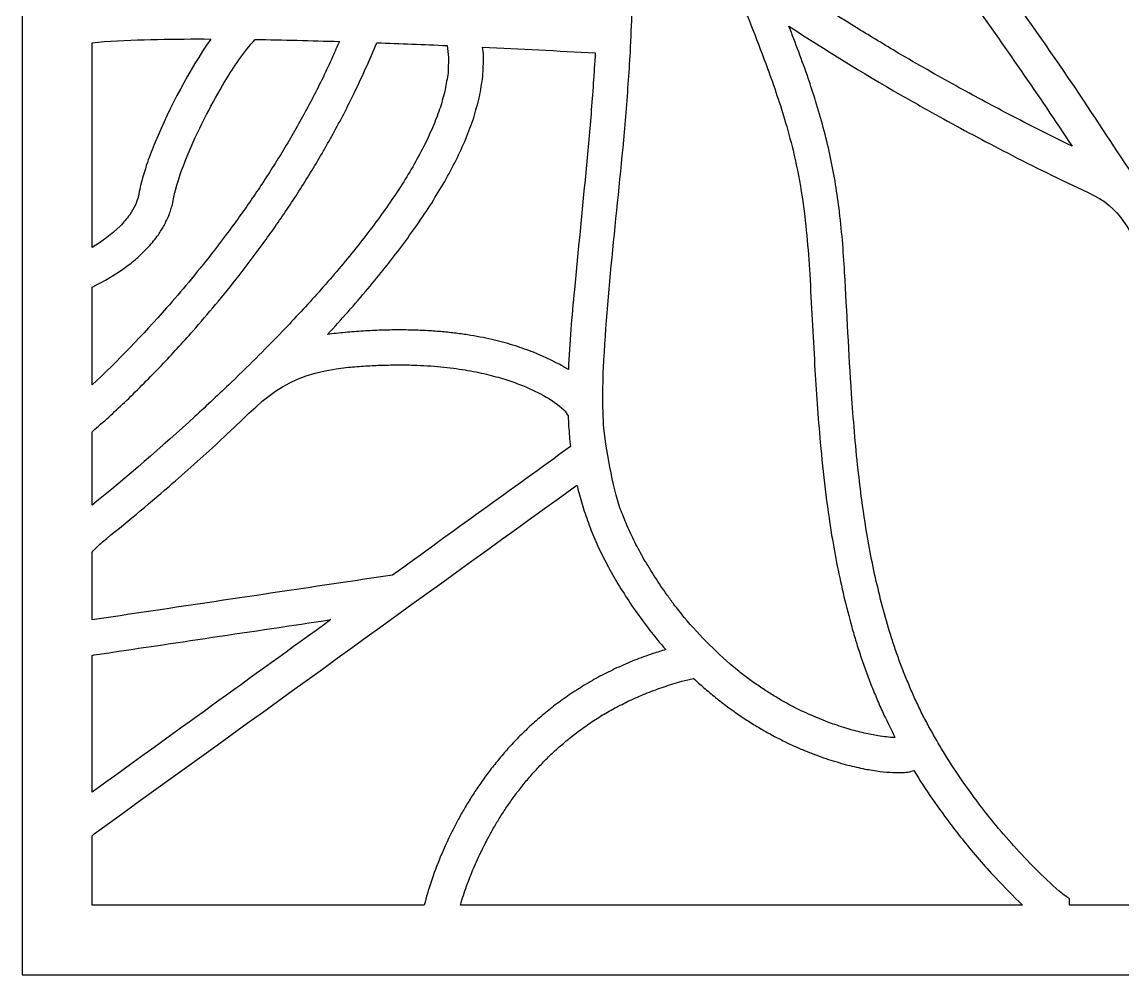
# Model space of a CAD drawing. Header units: centimetres. Extents: x 12.5 to 21.7, y -1.5 to 9.
# Drawn here: x 17.309 to 20.038, y -1.472 to 0.891 of the extents above; entities that cross this region are included whole.
import ezdxf

# ---------------------------------------------------------------- set-up
doc = ezdxf.new("R2010")
doc.units = ezdxf.units.CM
doc.header["$MEASUREMENT"] = 0
doc.layers.add('layer 1', color=7, linetype='Continuous')

msp = doc.modelspace()

# ---------------------------------------------------------------- linework, layer by layer
at = {"layer": 'layer 1', "color": 250, "lineweight": 30}
for points, knots in [([(21.68867, -1.47223), (20.22867, -1.47223), (18.76867, -1.47223), (17.30866, -1.47223), (17.30866, -1.47223), (17.30866, 2.01877), (17.30866, 5.50977), (17.30866, 9.00077), (17.30866, 9.00077), (18.76867, 9.00077), (20.22867, 9.00077), (21.68867, 9.00077), (21.68867, 9.00077), (21.68867, 5.50977), (21.68867, 2.01877), (21.68867, -1.47223)], [0, 0, 0, 0, 0.2, 0.2, 0.2, 0.2, 0.4, 0.4, 0.4, 0.4, 0.6, 0.6, 0.6, 0.6, 1, 1, 1, 1]), ([(19.12412, 1.13029), (19.13298, 1.0939), (19.14408, 1.05775), (19.15648, 1.02242), (19.15648, 1.02242), (19.2294, 0.97074), (19.30437, 0.92238), (19.38008, 0.8749), (19.38008, 0.8749), (19.4136, 0.85466), (19.44712, 0.83443), (19.48063, 0.81419), (19.48063, 0.81419), (19.52815, 0.78651), (19.57583, 0.7593), (19.62385, 0.73249), (19.62385, 0.73249), (19.66651, 0.70914), (19.70929, 0.68612), (19.75231, 0.66342), (19.75231, 0.66342), (19.80505, 0.63607), (19.85796, 0.60919), (19.91136, 0.58313), (19.91136, 0.58313), (19.82849, 0.7088), (19.74268, 0.83248), (19.65547, 0.95516), (19.65547, 0.95516), (19.55378, 1.09738), (19.42039, 1.26995), (19.29947, 1.39455), (19.29947, 1.39455), (19.28684, 1.38189), (19.27579, 1.36842), (19.26483, 1.3543), (19.26483, 1.3543), (19.21683, 1.28983), (19.17697, 1.21978), (19.13623, 1.15062), (19.13623, 1.15062), (19.13221, 1.14383), (19.12821, 1.13703), (19.12412, 1.13029)], [0, 0, 0, 0, 0.0833333, 0.0833333, 0.0833333, 0.0833333, 0.1666667, 0.1666667, 0.1666667, 0.1666667, 0.25, 0.25, 0.25, 0.25, 0.3333333, 0.3333333, 0.3333333, 0.3333333, 0.4166667, 0.4166667, 0.4166667, 0.4166667, 0.5, 0.5, 0.5, 0.5, 0.5833333, 0.5833333, 0.5833333, 0.5833333, 0.6666667, 0.6666667, 0.6666667, 0.6666667, 0.75, 0.75, 0.75, 0.75, 0.8333333, 0.8333333, 0.8333333, 0.8333333, 1, 1, 1, 1]), ([(20.1141, 1.04627), (20.08713, 1.0756), (20.06017, 1.10494), (20.0332, 1.13428), (20.0332, 1.13428), (20.0197, 1.14799), (20.0062, 1.16171), (19.9927, 1.17542), (19.9927, 1.17542), (19.93278, 1.19632), (19.86844, 1.20331), (19.80554, 1.20825), (19.80554, 1.20825), (19.77972, 1.20984), (19.75401, 1.21093), (19.72816, 1.21166), (19.72816, 1.21166), (19.7082, 1.21177), (19.68824, 1.21187), (19.66828, 1.21197), (19.66828, 1.21197), (19.63707, 1.21144), (19.60595, 1.21056), (19.57477, 1.20917), (19.57477, 1.20917), (19.61634, 1.15581), (19.65669, 1.10167), (19.69639, 1.04691), (19.69639, 1.04691), (19.77646, 0.93565), (19.85473, 0.82303), (19.93151, 0.70948), (19.93151, 0.70948), (20.03415, 0.5554), (20.12077, 0.42071), (20.22627, 0.26504), (20.22627, 0.26504), (20.24039, 0.24464), (20.25451, 0.22424), (20.26863, 0.20384), (20.26863, 0.20384), (20.2829, 0.18375), (20.29717, 0.16367), (20.31145, 0.14358), (20.31145, 0.14358), (20.32592, 0.12385), (20.34039, 0.10412), (20.35486, 0.08439), (20.35486, 0.08439), (20.36957, 0.06505), (20.38428, 0.04572), (20.39899, 0.02638), (20.39899, 0.02638), (20.41398, 0.00748), (20.42898, -0.01142), (20.44397, -0.03031), (20.44397, -0.03031), (20.45929, -0.04874), (20.47461, -0.06716), (20.48993, -0.08559), (20.48993, -0.08559), (20.50562, -0.10349), (20.52131, -0.1214), (20.537, -0.13931), (20.537, -0.13931), (20.5531, -0.15666), (20.5692, -0.17402), (20.5853, -0.19137), (20.5853, -0.19137), (20.60186, -0.20813), (20.61841, -0.2249), (20.63497, -0.24166), (20.63497, -0.24166), (20.64038, -0.24677), (20.64578, -0.25189), (20.65119, -0.25701), (20.65119, -0.25701), (20.68139, -0.18009), (20.69351, -0.13819), (20.70946, -0.07441), (20.70946, -0.07441), (20.70739, -0.03683), (20.69993, 0.00046), (20.69246, 0.03724), (20.69246, 0.03724), (20.68967, 0.04909), (20.68689, 0.06094), (20.68409, 0.07279), (20.68409, 0.07279), (20.68052, 0.08607), (20.67695, 0.09936), (20.67338, 0.11264), (20.67338, 0.11264), (20.66893, 0.12731), (20.66448, 0.14199), (20.66003, 0.15666), (20.66003, 0.15666), (20.65461, 0.17268), (20.64918, 0.1887), (20.64376, 0.20472), (20.64376, 0.20472), (20.63726, 0.22204), (20.63077, 0.23936), (20.62427, 0.25668), (20.62427, 0.25668), (20.6166, 0.27525), (20.60894, 0.29382), (20.60127, 0.31239), (20.60127, 0.31239), (20.59234, 0.33217), (20.58341, 0.35196), (20.57448, 0.37174), (20.57448, 0.37174), (20.56419, 0.39268), (20.55389, 0.41362), (20.5436, 0.43457), (20.5436, 0.43457), (20.53184, 0.45663), (20.52009, 0.47869), (20.50833, 0.50075), (20.50833, 0.50075), (20.49502, 0.52388), (20.4817, 0.54701), (20.46839, 0.57014), (20.46839, 0.57014), (20.45342, 0.5943), (20.43844, 0.61845), (20.42347, 0.64261), (20.42347, 0.64261), (20.40675, 0.66775), (20.39002, 0.69288), (20.3733, 0.71802), (20.3733, 0.71802), (20.35472, 0.74409), (20.33614, 0.77016), (20.31757, 0.79623), (20.31757, 0.79623), (20.29704, 0.82319), (20.27651, 0.85014), (20.25599, 0.8771), (20.25599, 0.8771), (20.19228, 0.95548), (20.17169, 0.97966), (20.1141, 1.04627)], [0, 0, 0, 0, 0.027027, 0.027027, 0.027027, 0.027027, 0.0540541, 0.0540541, 0.0540541, 0.0540541, 0.0810811, 0.0810811, 0.0810811, 0.0810811, 0.1081081, 0.1081081, 0.1081081, 0.1081081, 0.1351351, 0.1351351, 0.1351351, 0.1351351, 0.1621622, 0.1621622, 0.1621622, 0.1621622, 0.1891892, 0.1891892, 0.1891892, 0.1891892, 0.2162162, 0.2162162, 0.2162162, 0.2162162, 0.2432432, 0.2432432, 0.2432432, 0.2432432, 0.2702703, 0.2702703, 0.2702703, 0.2702703, 0.2972973, 0.2972973, 0.2972973, 0.2972973, 0.3243243, 0.3243243, 0.3243243, 0.3243243, 0.3513514, 0.3513514, 0.3513514, 0.3513514, 0.3783784, 0.3783784, 0.3783784, 0.3783784, 0.4054054, 0.4054054, 0.4054054, 0.4054054, 0.4324324, 0.4324324, 0.4324324, 0.4324324, 0.4594595, 0.4594595, 0.4594595, 0.4594595, 0.4864865, 0.4864865, 0.4864865, 0.4864865, 0.5135135, 0.5135135, 0.5135135, 0.5135135, 0.5405405, 0.5405405, 0.5405405, 0.5405405, 0.5675676, 0.5675676, 0.5675676, 0.5675676, 0.5945946, 0.5945946, 0.5945946, 0.5945946, 0.6216216, 0.6216216, 0.6216216, 0.6216216, 0.6486486, 0.6486486, 0.6486486, 0.6486486, 0.6756757, 0.6756757, 0.6756757, 0.6756757, 0.7027027, 0.7027027, 0.7027027, 0.7027027, 0.7297297, 0.7297297, 0.7297297, 0.7297297, 0.7567568, 0.7567568, 0.7567568, 0.7567568, 0.7837838, 0.7837838, 0.7837838, 0.7837838, 0.8108108, 0.8108108, 0.8108108, 0.8108108, 0.8378378, 0.8378378, 0.8378378, 0.8378378, 0.8648649, 0.8648649, 0.8648649, 0.8648649, 0.8918919, 0.8918919, 0.8918919, 0.8918919, 0.9189189, 0.9189189, 0.9189189, 0.9189189, 0.9459459, 0.9459459, 0.9459459, 0.9459459, 1, 1, 1, 1]), ([(18.82247, 1.03182), (18.82439, 1.03043), (18.82631, 1.02905), (18.82823, 1.02766), (18.82823, 1.02766), (18.82635, 1.02577), (18.82446, 1.02389), (18.82258, 1.022), (18.82258, 1.022), (18.8221, 0.98837), (18.82163, 0.95473), (18.82115, 0.9211), (18.82115, 0.9211), (18.81965, 0.88634), (18.81815, 0.85158), (18.81665, 0.81682), (18.81665, 0.81682), (18.81341, 0.76337), (18.80965, 0.71003), (18.80547, 0.65663), (18.80547, 0.65663), (18.78786, 0.4492), (18.7605, 0.24172), (18.7499, 0.03385), (18.7499, 0.03385), (18.74869, 0.00218), (18.74813, -0.02927), (18.74843, -0.06097), (18.74843, -0.06097), (18.74902, -0.07592), (18.74961, -0.09088), (18.75019, -0.10583), (18.75019, -0.10583), (18.75438, -0.16357), (18.77379, -0.26349), (18.79162, -0.3158), (18.79162, -0.3158), (18.79704, -0.32957), (18.80247, -0.34333), (18.80789, -0.3571), (18.80789, -0.3571), (18.81439, -0.37104), (18.82089, -0.38498), (18.82739, -0.39892), (18.82739, -0.39892), (18.83505, -0.41313), (18.84271, -0.42733), (18.85037, -0.44154), (18.85037, -0.44154), (18.85928, -0.4561), (18.8682, -0.47067), (18.87711, -0.48523), (18.87711, -0.48523), (18.88736, -0.50024), (18.89761, -0.51525), (18.90786, -0.53025), (18.90786, -0.53025), (18.91347, -0.53788), (18.91908, -0.54552), (18.92469, -0.55315), (18.92469, -0.55315), (18.93317, -0.56395), (18.94165, -0.57475), (18.95013, -0.58555), (18.95013, -0.58555), (18.98996, -0.63208), (19.03298, -0.67551), (19.08202, -0.71659), (19.08202, -0.71659), (19.09096, -0.72349), (19.09989, -0.73038), (19.10882, -0.73728), (19.10882, -0.73728), (19.11773, -0.74361), (19.12664, -0.74994), (19.13554, -0.75628), (19.13554, -0.75628), (19.14439, -0.76207), (19.15324, -0.76787), (19.16209, -0.77366), (19.16209, -0.77366), (19.17085, -0.77894), (19.17961, -0.78421), (19.18837, -0.78949), (19.18837, -0.78949), (19.197, -0.79427), (19.20564, -0.79905), (19.21428, -0.80383), (19.21428, -0.80383), (19.22276, -0.80813), (19.23124, -0.81244), (19.23973, -0.81674), (19.23973, -0.81674), (19.24802, -0.82059), (19.25632, -0.82444), (19.26461, -0.8283), (19.26461, -0.8283), (19.28051, -0.83472), (19.29641, -0.84114), (19.3123, -0.84757), (19.3123, -0.84757), (19.32705, -0.85243), (19.34179, -0.85729), (19.35653, -0.86215), (19.35653, -0.86215), (19.36984, -0.86561), (19.38315, -0.86907), (19.39646, -0.87254), (19.39646, -0.87254), (19.40803, -0.87477), (19.41961, -0.87701), (19.43118, -0.87924), (19.43118, -0.87924), (19.44446, -0.88112), (19.45812, -0.88327), (19.47156, -0.88357), (19.47156, -0.88357), (19.47176, -0.88317), (19.47196, -0.88277), (19.47216, -0.88237), (19.47216, -0.88237), (19.46318, -0.86418), (19.45419, -0.84599), (19.44521, -0.82779), (19.44521, -0.82779), (19.43993, -0.81591), (19.43466, -0.80403), (19.42938, -0.79215), (19.42938, -0.79215), (19.42445, -0.78016), (19.41953, -0.76816), (19.4146, -0.75617), (19.4146, -0.75617), (19.41001, -0.74406), (19.40542, -0.73196), (19.40083, -0.71985), (19.40083, -0.71985), (19.39657, -0.70765), (19.3923, -0.69545), (19.38804, -0.68324), (19.38804, -0.68324), (19.38408, -0.67095), (19.38013, -0.65865), (19.37617, -0.64635), (19.37617, -0.64635), (19.37251, -0.63397), (19.36885, -0.62159), (19.36519, -0.60921), (19.36519, -0.60921), (19.3587, -0.58423), (19.35221, -0.55925), (19.34572, -0.53426), (19.34572, -0.53426), (19.34025, -0.50903), (19.33477, -0.4838), (19.32929, -0.45857), (19.32929, -0.45857), (19.32471, -0.43315), (19.32013, -0.40772), (19.31555, -0.3823), (19.31555, -0.3823), (19.30958, -0.34396), (19.30418, -0.30568), (19.29927, -0.26719), (19.29927, -0.26719), (19.29483, -0.22872), (19.29083, -0.19028), (19.28719, -0.15173), (19.28719, -0.15173), (19.28174, -0.08786), (19.27728, -0.02401), (19.2734, 0.03997), (19.2734, 0.03997), (19.26912, 0.11517), (19.2653, 0.19038), (19.26116, 0.26558), (19.26116, 0.26558), (19.25742, 0.32997), (19.25179, 0.39394), (19.2423, 0.45775), (19.2423, 0.45775), (19.23679, 0.49315), (19.23015, 0.52815), (19.22214, 0.56306), (19.22214, 0.56306), (19.2159, 0.58933), (19.20882, 0.61531), (19.20153, 0.6413), (19.20153, 0.6413), (19.18786, 0.6868), (19.17287, 0.73145), (19.15667, 0.7761), (19.15667, 0.7761), (19.1328, 0.84007), (19.10729, 0.90341), (19.0839, 0.96755), (19.0839, 0.96755), (19.04603, 0.99439), (19.00919, 1.02259), (18.97232, 1.05076), (18.97232, 1.05076), (18.91919, 1.09311), (18.86639, 1.13581), (18.81654, 1.18202), (18.81654, 1.18202), (18.82067, 1.13206), (18.82182, 1.08193), (18.82247, 1.03182)], [0, 0, 0, 0, 0.0188679, 0.0188679, 0.0188679, 0.0188679, 0.0377358, 0.0377358, 0.0377358, 0.0377358, 0.0566038, 0.0566038, 0.0566038, 0.0566038, 0.0754717, 0.0754717, 0.0754717, 0.0754717, 0.0943396, 0.0943396, 0.0943396, 0.0943396, 0.1132075, 0.1132075, 0.1132075, 0.1132075, 0.1320755, 0.1320755, 0.1320755, 0.1320755, 0.1509434, 0.1509434, 0.1509434, 0.1509434, 0.1698113, 0.1698113, 0.1698113, 0.1698113, 0.1886792, 0.1886792, 0.1886792, 0.1886792, 0.2075472, 0.2075472, 0.2075472, 0.2075472, 0.2264151, 0.2264151, 0.2264151, 0.2264151, 0.245283, 0.245283, 0.245283, 0.245283, 0.2641509, 0.2641509, 0.2641509, 0.2641509, 0.2830189, 0.2830189, 0.2830189, 0.2830189, 0.3018868, 0.3018868, 0.3018868, 0.3018868, 0.3207547, 0.3207547, 0.3207547, 0.3207547, 0.3396226, 0.3396226, 0.3396226, 0.3396226, 0.3584906, 0.3584906, 0.3584906, 0.3584906, 0.3773585, 0.3773585, 0.3773585, 0.3773585, 0.3962264, 0.3962264, 0.3962264, 0.3962264, 0.4150943, 0.4150943, 0.4150943, 0.4150943, 0.4339623, 0.4339623, 0.4339623, 0.4339623, 0.4528302, 0.4528302, 0.4528302, 0.4528302, 0.4716981, 0.4716981, 0.4716981, 0.4716981, 0.490566, 0.490566, 0.490566, 0.490566, 0.509434, 0.509434, 0.509434, 0.509434, 0.5283019, 0.5283019, 0.5283019, 0.5283019, 0.5471698, 0.5471698, 0.5471698, 0.5471698, 0.5660377, 0.5660377, 0.5660377, 0.5660377, 0.5849057, 0.5849057, 0.5849057, 0.5849057, 0.6037736, 0.6037736, 0.6037736, 0.6037736, 0.6226415, 0.6226415, 0.6226415, 0.6226415, 0.6415094, 0.6415094, 0.6415094, 0.6415094, 0.6603774, 0.6603774, 0.6603774, 0.6603774, 0.6792453, 0.6792453, 0.6792453, 0.6792453, 0.6981132, 0.6981132, 0.6981132, 0.6981132, 0.7169811, 0.7169811, 0.7169811, 0.7169811, 0.7358491, 0.7358491, 0.7358491, 0.7358491, 0.754717, 0.754717, 0.754717, 0.754717, 0.7735849, 0.7735849, 0.7735849, 0.7735849, 0.7924528, 0.7924528, 0.7924528, 0.7924528, 0.8113208, 0.8113208, 0.8113208, 0.8113208, 0.8301887, 0.8301887, 0.8301887, 0.8301887, 0.8490566, 0.8490566, 0.8490566, 0.8490566, 0.8679245, 0.8679245, 0.8679245, 0.8679245, 0.8867925, 0.8867925, 0.8867925, 0.8867925, 0.9056604, 0.9056604, 0.9056604, 0.9056604, 0.9245283, 0.9245283, 0.9245283, 0.9245283, 0.9433962, 0.9433962, 0.9433962, 0.9433962, 0.9622642, 0.9622642, 0.9622642, 0.9622642, 1, 1, 1, 1]), ([(20.13449, -1.29876), (20.13999, -1.29323), (20.1455, -1.2877), (20.15101, -1.28216), (20.15101, -1.28216), (20.2368, -1.13734), (20.31451, -0.98799), (20.39015, -0.83768), (20.39015, -0.83768), (20.40423, -0.80892), (20.4183, -0.78017), (20.43238, -0.75142), (20.43238, -0.75142), (20.44696, -0.72072), (20.46155, -0.69001), (20.47614, -0.65931), (20.47614, -0.65931), (20.49109, -0.62679), (20.50605, -0.59428), (20.521, -0.56177), (20.521, -0.56177), (20.53618, -0.52758), (20.55136, -0.49339), (20.56654, -0.4592), (20.56654, -0.4592), (20.58301, -0.4205), (20.59949, -0.38179), (20.61597, -0.34308), (20.61597, -0.34308), (20.60208, -0.32994), (20.58819, -0.3168), (20.57429, -0.30365), (20.57429, -0.30365), (20.55708, -0.28622), (20.53986, -0.26879), (20.52264, -0.25136), (20.52264, -0.25136), (20.50595, -0.23337), (20.48926, -0.21538), (20.47257, -0.19739), (20.47257, -0.19739), (20.45637, -0.1789), (20.44016, -0.1604), (20.42396, -0.1419), (20.42396, -0.1419), (20.40819, -0.12293), (20.39242, -0.10397), (20.37664, -0.085), (20.37664, -0.085), (20.36126, -0.06561), (20.34588, -0.04622), (20.3305, -0.02683), (20.3305, -0.02683), (20.31545, -0.00706), (20.30041, 0.01271), (20.28537, 0.03248), (20.28537, 0.03248), (20.27062, 0.05259), (20.25587, 0.0727), (20.24112, 0.09281), (20.24112, 0.09281), (20.22662, 0.11322), (20.21212, 0.13363), (20.19762, 0.15404), (20.19762, 0.15404), (20.16917, 0.19558), (20.14071, 0.23712), (20.11226, 0.27867), (20.11226, 0.27867), (20.04467, 0.38), (20.03946, 0.42809), (19.9499, 0.46881), (19.9499, 0.46881), (19.8829, 0.49988), (19.81686, 0.53279), (19.75108, 0.56635), (19.75108, 0.56635), (19.69431, 0.5958), (19.63799, 0.62588), (19.58189, 0.65658), (19.58189, 0.65658), (19.55003, 0.67456), (19.51818, 0.69253), (19.48632, 0.7105), (19.48632, 0.7105), (19.3926, 0.7651), (19.29993, 0.82113), (19.20955, 0.88115), (19.20955, 0.88115), (19.22607, 0.83833), (19.24212, 0.79546), (19.25729, 0.75214), (19.25729, 0.75214), (19.26348, 0.73317), (19.26968, 0.7142), (19.27588, 0.69524), (19.27588, 0.69524), (19.28909, 0.65127), (19.30125, 0.60727), (19.31118, 0.56245), (19.31118, 0.56245), (19.32059, 0.51844), (19.32797, 0.47433), (19.33377, 0.4297), (19.33377, 0.4297), (19.34032, 0.37675), (19.34466, 0.32374), (19.34775, 0.27048), (19.34775, 0.27048), (19.35328, 0.17011), (19.3582, 0.06973), (19.36474, -0.03059), (19.36474, -0.03059), (19.36921, -0.09362), (19.3745, -0.1564), (19.38105, -0.21925), (19.38105, -0.21925), (19.38408, -0.24419), (19.38711, -0.26914), (19.39014, -0.29408), (19.39014, -0.29408), (19.39538, -0.33123), (19.40112, -0.36814), (19.40747, -0.40512), (19.40747, -0.40512), (19.41228, -0.42945), (19.4171, -0.45377), (19.42191, -0.47809), (19.42191, -0.47809), (19.42761, -0.50207), (19.43331, -0.52605), (19.43901, -0.55003), (19.43901, -0.55003), (19.44569, -0.57362), (19.45237, -0.5972), (19.45906, -0.62078), (19.45906, -0.62078), (19.4628, -0.6324), (19.46653, -0.64403), (19.47027, -0.65565), (19.47027, -0.65565), (19.47429, -0.66716), (19.47832, -0.67866), (19.48234, -0.69017), (19.48234, -0.69017), (19.48665, -0.70155), (19.49097, -0.71293), (19.49528, -0.72431), (19.49528, -0.72431), (19.4999, -0.73556), (19.50452, -0.74681), (19.50914, -0.75806), (19.50914, -0.75806), (19.51408, -0.76918), (19.51902, -0.78029), (19.52395, -0.79141), (19.52395, -0.79141), (19.52922, -0.80238), (19.53449, -0.81335), (19.53976, -0.82432), (19.53976, -0.82432), (19.54537, -0.83515), (19.55098, -0.84597), (19.55659, -0.85679), (19.55659, -0.85679), (19.56696, -0.87491), (19.57733, -0.89302), (19.5877, -0.91113), (19.5877, -0.91113), (19.60088, -0.93254), (19.61434, -0.95362), (19.62823, -0.97459), (19.62823, -0.97459), (19.64593, -1.00043), (19.66407, -1.02571), (19.68291, -1.05074), (19.68291, -1.05074), (19.69607, -1.06774), (19.70941, -1.08452), (19.72301, -1.10118), (19.72301, -1.10118), (19.75628, -1.14085), (19.79071, -1.17886), (19.82732, -1.21548), (19.82732, -1.21548), (19.84677, -1.23457), (19.8665, -1.25341), (19.88733, -1.27102), (19.88733, -1.27102), (19.89318, -1.27492), (19.89903, -1.27883), (19.90488, -1.28274), (19.90488, -1.28274), (19.90488, -1.28808), (19.90488, -1.29342), (19.90488, -1.29876), (19.90488, -1.29876), (19.98141, -1.29876), (20.05795, -1.29876), (20.13449, -1.29876)], [0, 0, 0, 0, 0.0196078, 0.0196078, 0.0196078, 0.0196078, 0.0392157, 0.0392157, 0.0392157, 0.0392157, 0.0588235, 0.0588235, 0.0588235, 0.0588235, 0.0784314, 0.0784314, 0.0784314, 0.0784314, 0.0980392, 0.0980392, 0.0980392, 0.0980392, 0.1176471, 0.1176471, 0.1176471, 0.1176471, 0.1372549, 0.1372549, 0.1372549, 0.1372549, 0.1568627, 0.1568627, 0.1568627, 0.1568627, 0.1764706, 0.1764706, 0.1764706, 0.1764706, 0.1960784, 0.1960784, 0.1960784, 0.1960784, 0.2156863, 0.2156863, 0.2156863, 0.2156863, 0.2352941, 0.2352941, 0.2352941, 0.2352941, 0.254902, 0.254902, 0.254902, 0.254902, 0.2745098, 0.2745098, 0.2745098, 0.2745098, 0.2941176, 0.2941176, 0.2941176, 0.2941176, 0.3137255, 0.3137255, 0.3137255, 0.3137255, 0.3333333, 0.3333333, 0.3333333, 0.3333333, 0.3529412, 0.3529412, 0.3529412, 0.3529412, 0.372549, 0.372549, 0.372549, 0.372549, 0.3921569, 0.3921569, 0.3921569, 0.3921569, 0.4117647, 0.4117647, 0.4117647, 0.4117647, 0.4313725, 0.4313725, 0.4313725, 0.4313725, 0.4509804, 0.4509804, 0.4509804, 0.4509804, 0.4705882, 0.4705882, 0.4705882, 0.4705882, 0.4901961, 0.4901961, 0.4901961, 0.4901961, 0.5098039, 0.5098039, 0.5098039, 0.5098039, 0.5294118, 0.5294118, 0.5294118, 0.5294118, 0.5490196, 0.5490196, 0.5490196, 0.5490196, 0.5686275, 0.5686275, 0.5686275, 0.5686275, 0.5882353, 0.5882353, 0.5882353, 0.5882353, 0.6078431, 0.6078431, 0.6078431, 0.6078431, 0.627451, 0.627451, 0.627451, 0.627451, 0.6470588, 0.6470588, 0.6470588, 0.6470588, 0.6666667, 0.6666667, 0.6666667, 0.6666667, 0.6862745, 0.6862745, 0.6862745, 0.6862745, 0.7058824, 0.7058824, 0.7058824, 0.7058824, 0.7254902, 0.7254902, 0.7254902, 0.7254902, 0.745098, 0.745098, 0.745098, 0.745098, 0.7647059, 0.7647059, 0.7647059, 0.7647059, 0.7843137, 0.7843137, 0.7843137, 0.7843137, 0.8039216, 0.8039216, 0.8039216, 0.8039216, 0.8235294, 0.8235294, 0.8235294, 0.8235294, 0.8431373, 0.8431373, 0.8431373, 0.8431373, 0.8627451, 0.8627451, 0.8627451, 0.8627451, 0.8823529, 0.8823529, 0.8823529, 0.8823529, 0.9019608, 0.9019608, 0.9019608, 0.9019608, 0.9215686, 0.9215686, 0.9215686, 0.9215686, 0.9411765, 0.9411765, 0.9411765, 0.9411765, 0.9607843, 0.9607843, 0.9607843, 0.9607843, 1, 1, 1, 1]), ([(17.48213, 0.33166), (17.50735, 0.34666), (17.53086, 0.36452), (17.55187, 0.38503), (17.55187, 0.38503), (17.56049, 0.39408), (17.56815, 0.40311), (17.57553, 0.41319), (17.57553, 0.41319), (17.58045, 0.42064), (17.58471, 0.42789), (17.58876, 0.43584), (17.58876, 0.43584), (17.59219, 0.44373), (17.59487, 0.45116), (17.59721, 0.45944), (17.59721, 0.45944), (17.59866, 0.46678), (17.60012, 0.47412), (17.60157, 0.48146), (17.60157, 0.48146), (17.60652, 0.50229), (17.6125, 0.52225), (17.6193, 0.54253), (17.6193, 0.54253), (17.62546, 0.55962), (17.63192, 0.57646), (17.63871, 0.5933), (17.63871, 0.5933), (17.67639, 0.68259), (17.72147, 0.76903), (17.77647, 0.84892), (17.77647, 0.84892), (17.68824, 0.84945), (17.60008, 0.84813), (17.51202, 0.84235), (17.51202, 0.84235), (17.50208, 0.84144), (17.49213, 0.84053), (17.48218, 0.83962), (17.48218, 0.83962), (17.48216, 0.83962), (17.48215, 0.83961), (17.48213, 0.83961), (17.48213, 0.83961), (17.48213, 0.67029), (17.48213, 0.50098), (17.48213, 0.33166)], [0, 0, 0, 0, 0.0769231, 0.0769231, 0.0769231, 0.0769231, 0.1538462, 0.1538462, 0.1538462, 0.1538462, 0.2307692, 0.2307692, 0.2307692, 0.2307692, 0.3076923, 0.3076923, 0.3076923, 0.3076923, 0.3846154, 0.3846154, 0.3846154, 0.3846154, 0.4615385, 0.4615385, 0.4615385, 0.4615385, 0.5384615, 0.5384615, 0.5384615, 0.5384615, 0.6153846, 0.6153846, 0.6153846, 0.6153846, 0.6923077, 0.6923077, 0.6923077, 0.6923077, 0.7692308, 0.7692308, 0.7692308, 0.7692308, 0.8461538, 0.8461538, 0.8461538, 0.8461538, 1, 1, 1, 1]), ([(17.48213, -0.00901), (17.54716, 0.05122), (17.60815, 0.11584), (17.6672, 0.18185), (17.6672, 0.18185), (17.68542, 0.2031), (17.70364, 0.22435), (17.72186, 0.24561), (17.72186, 0.24561), (17.74075, 0.26904), (17.75965, 0.29247), (17.77855, 0.31591), (17.77855, 0.31591), (17.79776, 0.34141), (17.81698, 0.36692), (17.83619, 0.39242), (17.83619, 0.39242), (17.84581, 0.40592), (17.85542, 0.41941), (17.86503, 0.4329), (17.86503, 0.4329), (17.87459, 0.44687), (17.88415, 0.46084), (17.89371, 0.47481), (17.89371, 0.47481), (17.90317, 0.48924), (17.91263, 0.50367), (17.92209, 0.5181), (17.92209, 0.5181), (17.9314, 0.53298), (17.94072, 0.54786), (17.95003, 0.56273), (17.95003, 0.56273), (17.95916, 0.57804), (17.96828, 0.59335), (17.97741, 0.60866), (17.97741, 0.60866), (17.9863, 0.62439), (17.99519, 0.64012), (18.00408, 0.65585), (18.00408, 0.65585), (18.01269, 0.67198), (18.02131, 0.68812), (18.02992, 0.70425), (18.02992, 0.70425), (18.03821, 0.72077), (18.0465, 0.7373), (18.0548, 0.75382), (18.0548, 0.75382), (18.06272, 0.77072), (18.07065, 0.78761), (18.07857, 0.80451), (18.07857, 0.80451), (18.08412, 0.81726), (18.08967, 0.83), (18.09522, 0.84274), (18.09522, 0.84274), (18.02574, 0.845), (17.95622, 0.84657), (17.88671, 0.84777), (17.88671, 0.84777), (17.85708, 0.81655), (17.83381, 0.77994), (17.81141, 0.74335), (17.81141, 0.74335), (17.79546, 0.71639), (17.78042, 0.68918), (17.76593, 0.66141), (17.76593, 0.66141), (17.73555, 0.60129), (17.70696, 0.53951), (17.68904, 0.47439), (17.68904, 0.47439), (17.68624, 0.46261), (17.68397, 0.45078), (17.68154, 0.43892), (17.68154, 0.43892), (17.68023, 0.43429), (17.67892, 0.42965), (17.67761, 0.42502), (17.67761, 0.42502), (17.67601, 0.42056), (17.67441, 0.4161), (17.67282, 0.41164), (17.67282, 0.41164), (17.66887, 0.40327), (17.66493, 0.39491), (17.66098, 0.38654), (17.66098, 0.38654), (17.65624, 0.37891), (17.6515, 0.37127), (17.64676, 0.36364), (17.64676, 0.36364), (17.63897, 0.35302), (17.63101, 0.34313), (17.6223, 0.33323), (17.6223, 0.33323), (17.61369, 0.32418), (17.60496, 0.31564), (17.59573, 0.30721), (17.59573, 0.30721), (17.58686, 0.2996), (17.57791, 0.29235), (17.56863, 0.28524), (17.56863, 0.28524), (17.54151, 0.26554), (17.51272, 0.24766), (17.48213, 0.23378), (17.48213, 0.23378), (17.48213, 0.15285), (17.48213, 0.07192), (17.48213, -0.00901)], [0, 0, 0, 0, 0.0344828, 0.0344828, 0.0344828, 0.0344828, 0.0689655, 0.0689655, 0.0689655, 0.0689655, 0.1034483, 0.1034483, 0.1034483, 0.1034483, 0.137931, 0.137931, 0.137931, 0.137931, 0.1724138, 0.1724138, 0.1724138, 0.1724138, 0.2068966, 0.2068966, 0.2068966, 0.2068966, 0.2413793, 0.2413793, 0.2413793, 0.2413793, 0.2758621, 0.2758621, 0.2758621, 0.2758621, 0.3103448, 0.3103448, 0.3103448, 0.3103448, 0.3448276, 0.3448276, 0.3448276, 0.3448276, 0.3793103, 0.3793103, 0.3793103, 0.3793103, 0.4137931, 0.4137931, 0.4137931, 0.4137931, 0.4482759, 0.4482759, 0.4482759, 0.4482759, 0.4827586, 0.4827586, 0.4827586, 0.4827586, 0.5172414, 0.5172414, 0.5172414, 0.5172414, 0.5517241, 0.5517241, 0.5517241, 0.5517241, 0.5862069, 0.5862069, 0.5862069, 0.5862069, 0.6206897, 0.6206897, 0.6206897, 0.6206897, 0.6551724, 0.6551724, 0.6551724, 0.6551724, 0.6896552, 0.6896552, 0.6896552, 0.6896552, 0.7241379, 0.7241379, 0.7241379, 0.7241379, 0.7586207, 0.7586207, 0.7586207, 0.7586207, 0.7931034, 0.7931034, 0.7931034, 0.7931034, 0.8275862, 0.8275862, 0.8275862, 0.8275862, 0.862069, 0.862069, 0.862069, 0.862069, 0.8965517, 0.8965517, 0.8965517, 0.8965517, 0.9310345, 0.9310345, 0.9310345, 0.9310345, 1, 1, 1, 1]), ([(17.48213, -0.30745), (17.56963, -0.23686), (17.65413, -0.1627), (17.73739, -0.08718), (17.73739, -0.08718), (17.76719, -0.05922), (17.797, -0.03126), (17.8268, -0.00331), (17.8268, -0.00331), (17.88241, 0.05084), (17.90926, 0.07768), (17.96556, 0.13586), (17.96556, 0.13586), (17.98082, 0.1522), (17.99608, 0.16853), (18.01134, 0.18486), (18.01134, 0.18486), (18.02628, 0.20149), (18.04122, 0.21812), (18.05617, 0.23475), (18.05617, 0.23475), (18.07065, 0.25159), (18.08513, 0.26844), (18.09961, 0.28528), (18.09961, 0.28528), (18.11348, 0.30226), (18.12736, 0.31923), (18.14123, 0.33621), (18.14123, 0.33621), (18.15436, 0.35323), (18.16749, 0.37025), (18.18061, 0.38727), (18.18061, 0.38727), (18.19285, 0.40424), (18.20508, 0.42121), (18.21732, 0.43819), (18.21732, 0.43819), (18.22851, 0.45502), (18.23971, 0.47185), (18.25091, 0.48869), (18.25091, 0.48869), (18.26093, 0.50528), (18.27095, 0.52188), (18.28097, 0.53847), (18.28097, 0.53847), (18.28967, 0.55473), (18.29837, 0.57098), (18.30707, 0.58723), (18.30707, 0.58723), (18.31433, 0.60303), (18.32158, 0.61882), (18.32883, 0.63462), (18.32883, 0.63462), (18.33451, 0.64983), (18.34018, 0.66505), (18.34586, 0.68027), (18.34586, 0.68027), (18.34986, 0.69477), (18.35386, 0.70928), (18.35786, 0.72379), (18.35786, 0.72379), (18.36011, 0.73746), (18.36235, 0.75113), (18.3646, 0.76481), (18.3646, 0.76481), (18.36505, 0.77754), (18.3655, 0.79028), (18.36596, 0.80301), (18.36596, 0.80301), (18.36482, 0.8129), (18.36369, 0.82279), (18.36255, 0.83268), (18.36255, 0.83268), (18.30434, 0.83516), (18.24612, 0.83755), (18.18788, 0.83962), (18.18788, 0.83962), (18.17106, 0.79768), (18.15201, 0.75684), (18.13283, 0.71595), (18.13283, 0.71595), (18.1242, 0.69875), (18.11558, 0.68156), (18.10695, 0.66437), (18.10695, 0.66437), (18.098, 0.6476), (18.08905, 0.63084), (18.0801, 0.61408), (18.0801, 0.61408), (18.07087, 0.59776), (18.06165, 0.58144), (18.05242, 0.56512), (18.05242, 0.56512), (18.04296, 0.54925), (18.03351, 0.53338), (18.02405, 0.51751), (18.02405, 0.51751), (18.01441, 0.50211), (18.00476, 0.48671), (17.99512, 0.47131), (17.99512, 0.47131), (17.98534, 0.45639), (17.97556, 0.44146), (17.96578, 0.42654), (17.96578, 0.42654), (17.9559, 0.41211), (17.94602, 0.39768), (17.93615, 0.38324), (17.93615, 0.38324), (17.92622, 0.36931), (17.9163, 0.35538), (17.90637, 0.34145), (17.90637, 0.34145), (17.88656, 0.31515), (17.86674, 0.28885), (17.84693, 0.26255), (17.84693, 0.26255), (17.82746, 0.2384), (17.80799, 0.21426), (17.78852, 0.19012), (17.78852, 0.19012), (17.76976, 0.16823), (17.751, 0.14635), (17.73224, 0.12447), (17.73224, 0.12447), (17.70654, 0.09574), (17.68058, 0.06741), (17.65415, 0.03936), (17.65415, 0.03936), (17.62571, 0.00989), (17.59695, -0.01906), (17.56754, -0.04756), (17.56754, -0.04756), (17.54163, -0.07215), (17.51555, -0.09652), (17.48835, -0.11969), (17.48835, -0.11969), (17.48627, -0.12176), (17.4842, -0.12384), (17.48213, -0.12591), (17.48213, -0.12591), (17.48213, -0.18642), (17.48213, -0.24694), (17.48213, -0.30745)], [0, 0, 0, 0, 0.027027, 0.027027, 0.027027, 0.027027, 0.0540541, 0.0540541, 0.0540541, 0.0540541, 0.0810811, 0.0810811, 0.0810811, 0.0810811, 0.1081081, 0.1081081, 0.1081081, 0.1081081, 0.1351351, 0.1351351, 0.1351351, 0.1351351, 0.1621622, 0.1621622, 0.1621622, 0.1621622, 0.1891892, 0.1891892, 0.1891892, 0.1891892, 0.2162162, 0.2162162, 0.2162162, 0.2162162, 0.2432432, 0.2432432, 0.2432432, 0.2432432, 0.2702703, 0.2702703, 0.2702703, 0.2702703, 0.2972973, 0.2972973, 0.2972973, 0.2972973, 0.3243243, 0.3243243, 0.3243243, 0.3243243, 0.3513514, 0.3513514, 0.3513514, 0.3513514, 0.3783784, 0.3783784, 0.3783784, 0.3783784, 0.4054054, 0.4054054, 0.4054054, 0.4054054, 0.4324324, 0.4324324, 0.4324324, 0.4324324, 0.4594595, 0.4594595, 0.4594595, 0.4594595, 0.4864865, 0.4864865, 0.4864865, 0.4864865, 0.5135135, 0.5135135, 0.5135135, 0.5135135, 0.5405405, 0.5405405, 0.5405405, 0.5405405, 0.5675676, 0.5675676, 0.5675676, 0.5675676, 0.5945946, 0.5945946, 0.5945946, 0.5945946, 0.6216216, 0.6216216, 0.6216216, 0.6216216, 0.6486486, 0.6486486, 0.6486486, 0.6486486, 0.6756757, 0.6756757, 0.6756757, 0.6756757, 0.7027027, 0.7027027, 0.7027027, 0.7027027, 0.7297297, 0.7297297, 0.7297297, 0.7297297, 0.7567568, 0.7567568, 0.7567568, 0.7567568, 0.7837838, 0.7837838, 0.7837838, 0.7837838, 0.8108108, 0.8108108, 0.8108108, 0.8108108, 0.8378378, 0.8378378, 0.8378378, 0.8378378, 0.8648649, 0.8648649, 0.8648649, 0.8648649, 0.8918919, 0.8918919, 0.8918919, 0.8918919, 0.9189189, 0.9189189, 0.9189189, 0.9189189, 0.9459459, 0.9459459, 0.9459459, 0.9459459, 1, 1, 1, 1]), ([(18.72961, 0.81434), (18.63654, 0.81964), (18.54343, 0.82441), (18.45031, 0.82873), (18.45031, 0.82873), (18.45116, 0.8213), (18.45201, 0.81386), (18.45287, 0.80643), (18.45287, 0.80643), (18.45227, 0.78969), (18.45167, 0.77294), (18.45108, 0.7562), (18.45108, 0.7562), (18.44829, 0.7392), (18.44549, 0.72219), (18.4427, 0.70518), (18.4427, 0.70518), (18.43795, 0.68796), (18.43321, 0.67075), (18.42846, 0.65353), (18.42846, 0.65353), (18.42197, 0.63612), (18.41547, 0.61872), (18.40898, 0.60132), (18.40898, 0.60132), (18.40092, 0.58376), (18.39285, 0.56619), (18.38479, 0.54863), (18.38479, 0.54863), (18.37532, 0.53094), (18.36585, 0.51325), (18.35637, 0.49556), (18.35637, 0.49556), (18.34564, 0.47778), (18.33491, 0.46001), (18.32418, 0.44223), (18.32418, 0.44223), (18.31233, 0.42442), (18.30048, 0.40661), (18.28863, 0.38879), (18.28863, 0.38879), (18.2758, 0.371), (18.26298, 0.35321), (18.25015, 0.33541), (18.25015, 0.33541), (18.23649, 0.3177), (18.22283, 0.29998), (18.20916, 0.28227), (18.20916, 0.28227), (18.1948, 0.2647), (18.18044, 0.24713), (18.16608, 0.22956), (18.16608, 0.22956), (18.13329, 0.19142), (18.10053, 0.15327), (18.06617, 0.11651), (18.06617, 0.11651), (18.08055, 0.11805), (18.09493, 0.1196), (18.10931, 0.12114), (18.10931, 0.12114), (18.12466, 0.12235), (18.14, 0.12355), (18.15535, 0.12475), (18.15535, 0.12475), (18.17, 0.12546), (18.18465, 0.12617), (18.1993, 0.12687), (18.1993, 0.12687), (18.21327, 0.12712), (18.22723, 0.12737), (18.2412, 0.12762), (18.2412, 0.12762), (18.25449, 0.12744), (18.26779, 0.12725), (18.28108, 0.12707), (18.28108, 0.12707), (18.29372, 0.1265), (18.30635, 0.12592), (18.31899, 0.12534), (18.31899, 0.12534), (18.33097, 0.1244), (18.34296, 0.12345), (18.35494, 0.12251), (18.35494, 0.12251), (18.36629, 0.12124), (18.37763, 0.11996), (18.38898, 0.11869), (18.38898, 0.11869), (18.3997, 0.11711), (18.41042, 0.11554), (18.42114, 0.11396), (18.42114, 0.11396), (18.43124, 0.11212), (18.44134, 0.11028), (18.45145, 0.10844), (18.45145, 0.10844), (18.46094, 0.10636), (18.47044, 0.10429), (18.47994, 0.10221), (18.47994, 0.10221), (18.48884, 0.09993), (18.49774, 0.09765), (18.50664, 0.09537), (18.50664, 0.09537), (18.51496, 0.09293), (18.52328, 0.09048), (18.53159, 0.08803), (18.53159, 0.08803), (18.54652, 0.08277), (18.56144, 0.0775), (18.57636, 0.07224), (18.57636, 0.07224), (18.60624, 0.05983), (18.6356, 0.04649), (18.66292, 0.02899), (18.66292, 0.02899), (18.66545, 0.09517), (18.67173, 0.16115), (18.67777, 0.22707), (18.67777, 0.22707), (18.69161, 0.37261), (18.70666, 0.51801), (18.71903, 0.66369), (18.71903, 0.66369), (18.72296, 0.7139), (18.72656, 0.76407), (18.72961, 0.81434)], [0, 0, 0, 0, 0.030303, 0.030303, 0.030303, 0.030303, 0.0606061, 0.0606061, 0.0606061, 0.0606061, 0.0909091, 0.0909091, 0.0909091, 0.0909091, 0.1212121, 0.1212121, 0.1212121, 0.1212121, 0.1515152, 0.1515152, 0.1515152, 0.1515152, 0.1818182, 0.1818182, 0.1818182, 0.1818182, 0.2121212, 0.2121212, 0.2121212, 0.2121212, 0.2424242, 0.2424242, 0.2424242, 0.2424242, 0.2727273, 0.2727273, 0.2727273, 0.2727273, 0.3030303, 0.3030303, 0.3030303, 0.3030303, 0.3333333, 0.3333333, 0.3333333, 0.3333333, 0.3636364, 0.3636364, 0.3636364, 0.3636364, 0.3939394, 0.3939394, 0.3939394, 0.3939394, 0.4242424, 0.4242424, 0.4242424, 0.4242424, 0.4545455, 0.4545455, 0.4545455, 0.4545455, 0.4848485, 0.4848485, 0.4848485, 0.4848485, 0.5151515, 0.5151515, 0.5151515, 0.5151515, 0.5454545, 0.5454545, 0.5454545, 0.5454545, 0.5757576, 0.5757576, 0.5757576, 0.5757576, 0.6060606, 0.6060606, 0.6060606, 0.6060606, 0.6363636, 0.6363636, 0.6363636, 0.6363636, 0.6666667, 0.6666667, 0.6666667, 0.6666667, 0.6969697, 0.6969697, 0.6969697, 0.6969697, 0.7272727, 0.7272727, 0.7272727, 0.7272727, 0.7575758, 0.7575758, 0.7575758, 0.7575758, 0.7878788, 0.7878788, 0.7878788, 0.7878788, 0.8181818, 0.8181818, 0.8181818, 0.8181818, 0.8484848, 0.8484848, 0.8484848, 0.8484848, 0.8787879, 0.8787879, 0.8787879, 0.8787879, 0.9090909, 0.9090909, 0.9090909, 0.9090909, 0.9393939, 0.9393939, 0.9393939, 0.9393939, 1, 1, 1, 1]), ([(17.48213, -0.59166), (17.73051, -0.55462), (17.97888, -0.51758), (18.22726, -0.48055), (18.22726, -0.48055), (18.37418, -0.37435), (18.52111, -0.26815), (18.66804, -0.16195), (18.66804, -0.16195), (18.66597, -0.14508), (18.66485, -0.12808), (18.66362, -0.11113), (18.66362, -0.11113), (18.6632, -0.10264), (18.66279, -0.09414), (18.66237, -0.08564), (18.66237, -0.08564), (18.65891, -0.08064), (18.65546, -0.07565), (18.652, -0.07065), (18.652, -0.07065), (18.62103, -0.04275), (18.58269, -0.0243), (18.54454, -0.00846), (18.54454, -0.00846), (18.53157, -0.00388), (18.5186, 0.00069), (18.50563, 0.00526), (18.50563, 0.00526), (18.49039, 0.00944), (18.47515, 0.01362), (18.45992, 0.0178), (18.45992, 0.0178), (18.45141, 0.01966), (18.44291, 0.02152), (18.4344, 0.02338), (18.4344, 0.02338), (18.42528, 0.02505), (18.41617, 0.02671), (18.40705, 0.02837), (18.40705, 0.02837), (18.39731, 0.0298), (18.38757, 0.03123), (18.37783, 0.03266), (18.37783, 0.03266), (18.36745, 0.03383), (18.35708, 0.03499), (18.3467, 0.03616), (18.3467, 0.03616), (18.33567, 0.03703), (18.32463, 0.03789), (18.3136, 0.03876), (18.3136, 0.03876), (18.30191, 0.0393), (18.29021, 0.03983), (18.27851, 0.04037), (18.27851, 0.04037), (18.26613, 0.04054), (18.25376, 0.0407), (18.24138, 0.04087), (18.24138, 0.04087), (18.22831, 0.04064), (18.21524, 0.04041), (18.20216, 0.04018), (18.20216, 0.04018), (18.18839, 0.03951), (18.17461, 0.03885), (18.16083, 0.03818), (18.16083, 0.03818), (18.14633, 0.03704), (18.13183, 0.03591), (18.11734, 0.03477), (18.11734, 0.03477), (17.94993, 0.01677), (17.91109, -0.04316), (17.79601, -0.1511), (17.79601, -0.1511), (17.7554, -0.18794), (17.71454, -0.22437), (17.67324, -0.26043), (17.67324, -0.26043), (17.61895, -0.30705), (17.56438, -0.35352), (17.50809, -0.39773), (17.50809, -0.39773), (17.49943, -0.40638), (17.49078, -0.41503), (17.48213, -0.42368), (17.48213, -0.42368), (17.48213, -0.47968), (17.48213, -0.53567), (17.48213, -0.59166)], [0, 0, 0, 0, 0.0416667, 0.0416667, 0.0416667, 0.0416667, 0.0833333, 0.0833333, 0.0833333, 0.0833333, 0.125, 0.125, 0.125, 0.125, 0.1666667, 0.1666667, 0.1666667, 0.1666667, 0.2083333, 0.2083333, 0.2083333, 0.2083333, 0.25, 0.25, 0.25, 0.25, 0.2916667, 0.2916667, 0.2916667, 0.2916667, 0.3333333, 0.3333333, 0.3333333, 0.3333333, 0.375, 0.375, 0.375, 0.375, 0.4166667, 0.4166667, 0.4166667, 0.4166667, 0.4583333, 0.4583333, 0.4583333, 0.4583333, 0.5, 0.5, 0.5, 0.5, 0.5416667, 0.5416667, 0.5416667, 0.5416667, 0.5833333, 0.5833333, 0.5833333, 0.5833333, 0.625, 0.625, 0.625, 0.625, 0.6666667, 0.6666667, 0.6666667, 0.6666667, 0.7083333, 0.7083333, 0.7083333, 0.7083333, 0.75, 0.75, 0.75, 0.75, 0.7916667, 0.7916667, 0.7916667, 0.7916667, 0.8333333, 0.8333333, 0.8333333, 0.8333333, 0.875, 0.875, 0.875, 0.875, 0.9166667, 0.9166667, 0.9166667, 0.9166667, 1, 1, 1, 1]), ([(18.30581, -1.29876), (18.31054, -1.27944), (18.31634, -1.26048), (18.32243, -1.24151), (18.32243, -1.24151), (18.32957, -1.22078), (18.3372, -1.20048), (18.34531, -1.18011), (18.34531, -1.18011), (18.35244, -1.16407), (18.35958, -1.14802), (18.36671, -1.13198), (18.36671, -1.13198), (18.37096, -1.1234), (18.37521, -1.11482), (18.37946, -1.10624), (18.37946, -1.10624), (18.38419, -1.09737), (18.38892, -1.08849), (18.39365, -1.07962), (18.39365, -1.07962), (18.39889, -1.07051), (18.40413, -1.0614), (18.40937, -1.05228), (18.40937, -1.05228), (18.41514, -1.04299), (18.42091, -1.03369), (18.42668, -1.0244), (18.42668, -1.0244), (18.433, -1.01498), (18.43932, -1.00556), (18.44565, -0.99614), (18.44565, -0.99614), (18.45254, -0.98665), (18.45944, -0.97716), (18.46634, -0.96767), (18.46634, -0.96767), (18.47383, -0.95817), (18.48133, -0.94867), (18.48882, -0.93917), (18.48882, -0.93917), (18.49694, -0.92972), (18.50506, -0.92027), (18.51317, -0.91082), (18.51317, -0.91082), (18.52193, -0.90147), (18.53069, -0.89213), (18.53945, -0.88278), (18.53945, -0.88278), (18.54887, -0.8736), (18.5583, -0.86443), (18.56772, -0.85525), (18.56772, -0.85525), (18.57783, -0.8463), (18.58794, -0.83735), (18.59805, -0.8284), (18.59805, -0.8284), (18.60887, -0.81974), (18.61968, -0.81108), (18.6305, -0.80242), (18.6305, -0.80242), (18.64204, -0.7941), (18.65358, -0.78579), (18.66512, -0.77748), (18.66512, -0.77748), (18.67741, -0.76958), (18.68969, -0.76168), (18.70198, -0.75378), (18.70198, -0.75378), (18.71503, -0.74635), (18.72807, -0.73892), (18.74112, -0.73149), (18.74112, -0.73149), (18.75494, -0.7246), (18.76876, -0.7177), (18.78258, -0.71081), (18.78258, -0.71081), (18.7972, -0.70451), (18.81181, -0.69821), (18.82642, -0.69191), (18.82642, -0.69191), (18.84184, -0.68626), (18.85726, -0.68061), (18.87267, -0.67497), (18.87267, -0.67497), (18.88321, -0.67176), (18.89374, -0.66856), (18.90428, -0.66536), (18.90428, -0.66536), (18.8972, -0.65709), (18.89012, -0.64883), (18.88305, -0.64056), (18.88305, -0.64056), (18.8739, -0.62892), (18.86476, -0.61727), (18.85562, -0.60563), (18.85562, -0.60563), (18.84385, -0.58924), (18.83209, -0.57286), (18.82033, -0.55647), (18.82033, -0.55647), (18.80998, -0.54048), (18.79962, -0.52449), (18.78926, -0.5085), (18.78926, -0.5085), (18.7802, -0.49275), (18.77113, -0.47701), (18.76207, -0.46127), (18.76207, -0.46127), (18.75425, -0.4457), (18.74642, -0.43014), (18.7386, -0.41457), (18.7386, -0.41457), (18.73195, -0.39911), (18.7253, -0.38365), (18.71866, -0.36819), (18.71866, -0.36819), (18.71313, -0.35278), (18.70761, -0.33736), (18.70208, -0.32195), (18.70208, -0.32195), (18.69761, -0.30652), (18.69315, -0.2911), (18.68868, -0.27567), (18.68868, -0.27567), (18.6872, -0.26953), (18.68573, -0.26339), (18.68425, -0.25725), (18.68425, -0.25725), (18.2832, -0.54713), (17.9001, -0.82403), (17.48717, -1.12249), (17.48717, -1.12249), (17.48549, -1.12417), (17.48381, -1.12585), (17.48213, -1.12753), (17.48213, -1.12753), (17.48213, -1.18461), (17.48213, -1.24168), (17.48213, -1.29876), (17.48213, -1.29876), (17.75669, -1.29876), (18.03125, -1.29876), (18.30581, -1.29876)], [0, 0, 0, 0, 0.027027, 0.027027, 0.027027, 0.027027, 0.0540541, 0.0540541, 0.0540541, 0.0540541, 0.0810811, 0.0810811, 0.0810811, 0.0810811, 0.1081081, 0.1081081, 0.1081081, 0.1081081, 0.1351351, 0.1351351, 0.1351351, 0.1351351, 0.1621622, 0.1621622, 0.1621622, 0.1621622, 0.1891892, 0.1891892, 0.1891892, 0.1891892, 0.2162162, 0.2162162, 0.2162162, 0.2162162, 0.2432432, 0.2432432, 0.2432432, 0.2432432, 0.2702703, 0.2702703, 0.2702703, 0.2702703, 0.2972973, 0.2972973, 0.2972973, 0.2972973, 0.3243243, 0.3243243, 0.3243243, 0.3243243, 0.3513514, 0.3513514, 0.3513514, 0.3513514, 0.3783784, 0.3783784, 0.3783784, 0.3783784, 0.4054054, 0.4054054, 0.4054054, 0.4054054, 0.4324324, 0.4324324, 0.4324324, 0.4324324, 0.4594595, 0.4594595, 0.4594595, 0.4594595, 0.4864865, 0.4864865, 0.4864865, 0.4864865, 0.5135135, 0.5135135, 0.5135135, 0.5135135, 0.5405405, 0.5405405, 0.5405405, 0.5405405, 0.5675676, 0.5675676, 0.5675676, 0.5675676, 0.5945946, 0.5945946, 0.5945946, 0.5945946, 0.6216216, 0.6216216, 0.6216216, 0.6216216, 0.6486486, 0.6486486, 0.6486486, 0.6486486, 0.6756757, 0.6756757, 0.6756757, 0.6756757, 0.7027027, 0.7027027, 0.7027027, 0.7027027, 0.7297297, 0.7297297, 0.7297297, 0.7297297, 0.7567568, 0.7567568, 0.7567568, 0.7567568, 0.7837838, 0.7837838, 0.7837838, 0.7837838, 0.8108108, 0.8108108, 0.8108108, 0.8108108, 0.8378378, 0.8378378, 0.8378378, 0.8378378, 0.8648649, 0.8648649, 0.8648649, 0.8648649, 0.8918919, 0.8918919, 0.8918919, 0.8918919, 0.9189189, 0.9189189, 0.9189189, 0.9189189, 0.9459459, 0.9459459, 0.9459459, 0.9459459, 1, 1, 1, 1]), ([(17.48213, -1.01912), (17.67955, -0.87642), (17.87697, -0.73373), (18.0744, -0.59103), (18.0744, -0.59103), (17.87884, -0.62019), (17.68329, -0.64936), (17.48773, -0.67852), (17.48773, -0.67852), (17.48587, -0.67899), (17.484, -0.67945), (17.48213, -0.67992), (17.48213, -0.67992), (17.48213, -0.79299), (17.48213, -0.90605), (17.48213, -1.01912)], [0, 0, 0, 0, 0.2, 0.2, 0.2, 0.2, 0.4, 0.4, 0.4, 0.4, 0.6, 0.6, 0.6, 0.6, 1, 1, 1, 1]), ([(19.78853, -1.29876), (19.76546, -1.27685), (19.74326, -1.254), (19.7215, -1.23087), (19.7215, -1.23087), (19.69411, -1.20113), (19.66787, -1.17077), (19.6423, -1.13947), (19.6423, -1.13947), (19.63285, -1.12743), (19.6234, -1.1154), (19.61396, -1.10336), (19.61396, -1.10336), (19.58032, -1.05865), (19.54864, -1.0131), (19.51929, -0.96545), (19.51929, -0.96545), (19.51456, -0.96662), (19.50982, -0.96778), (19.50508, -0.96895), (19.50508, -0.96895), (19.5012, -0.96935), (19.49731, -0.96975), (19.49342, -0.97016), (19.49342, -0.97016), (19.48474, -0.97018), (19.47605, -0.97021), (19.46736, -0.97024), (19.46736, -0.97024), (19.45679, -0.96931), (19.44622, -0.96839), (19.43566, -0.96747), (19.43566, -0.96747), (19.42315, -0.96548), (19.41064, -0.96349), (19.39814, -0.9615), (19.39814, -0.9615), (19.38385, -0.95826), (19.36957, -0.95503), (19.35529, -0.95179), (19.35529, -0.95179), (19.33945, -0.94713), (19.32362, -0.94247), (19.30778, -0.93781), (19.30778, -0.93781), (19.29936, -0.93488), (19.29094, -0.93196), (19.28252, -0.92904), (19.28252, -0.92904), (19.2738, -0.92569), (19.26508, -0.92234), (19.25637, -0.91899), (19.25637, -0.91899), (19.24739, -0.91519), (19.23841, -0.91139), (19.22944, -0.90759), (19.22944, -0.90759), (19.22024, -0.90332), (19.21103, -0.89905), (19.20183, -0.89477), (19.20183, -0.89477), (19.19243, -0.89), (19.18304, -0.88524), (19.17364, -0.88047), (19.17364, -0.88047), (19.16409, -0.87518), (19.15453, -0.86989), (19.14498, -0.8646), (19.14498, -0.8646), (19.1353, -0.85877), (19.12562, -0.85294), (19.11594, -0.84711), (19.11594, -0.84711), (19.10617, -0.84072), (19.09641, -0.83432), (19.08664, -0.82793), (19.08664, -0.82793), (19.07682, -0.82094), (19.067, -0.81396), (19.05717, -0.80698), (19.05717, -0.80698), (19.04734, -0.79938), (19.0375, -0.79179), (19.02766, -0.7842), (19.02766, -0.7842), (19.01784, -0.77597), (19.00802, -0.76775), (18.9982, -0.75952), (18.9982, -0.75952), (18.98986, -0.75194), (18.98153, -0.74437), (18.9732, -0.73679), (18.9732, -0.73679), (18.96356, -0.73914), (18.95393, -0.7415), (18.94429, -0.74385), (18.94429, -0.74385), (18.9296, -0.74831), (18.91491, -0.75278), (18.90022, -0.75724), (18.90022, -0.75724), (18.88632, -0.76233), (18.87243, -0.76742), (18.85853, -0.77251), (18.85853, -0.77251), (18.8454, -0.77818), (18.83227, -0.78384), (18.81914, -0.7895), (18.81914, -0.7895), (18.80675, -0.79568), (18.79435, -0.80186), (18.78196, -0.80804), (18.78196, -0.80804), (18.77028, -0.81469), (18.75861, -0.82134), (18.74693, -0.82799), (18.74693, -0.82799), (18.73594, -0.83506), (18.72495, -0.84213), (18.71396, -0.84919), (18.71396, -0.84919), (18.70363, -0.85663), (18.69331, -0.86407), (18.68298, -0.8715), (18.68298, -0.8715), (18.6733, -0.87926), (18.66362, -0.88701), (18.65394, -0.89476), (18.65394, -0.89476), (18.64488, -0.90278), (18.63582, -0.9108), (18.62675, -0.91883), (18.62675, -0.91883), (18.6183, -0.92706), (18.60984, -0.9353), (18.60138, -0.94354), (18.60138, -0.94354), (18.5935, -0.95194), (18.58562, -0.96035), (18.57774, -0.96875), (18.57774, -0.96875), (18.57043, -0.97727), (18.56311, -0.98579), (18.5558, -0.99431), (18.5558, -0.99431), (18.54903, -1.00289), (18.54226, -1.01147), (18.53549, -1.02005), (18.53549, -1.02005), (18.52925, -1.02864), (18.523, -1.03723), (18.51676, -1.04581), (18.51676, -1.04581), (18.51103, -1.05436), (18.50529, -1.0629), (18.49956, -1.07145), (18.49956, -1.07145), (18.49432, -1.07989), (18.48908, -1.08834), (18.48383, -1.09678), (18.48383, -1.09678), (18.47907, -1.10507), (18.4743, -1.11337), (18.46953, -1.12166), (18.46953, -1.12166), (18.46135, -1.13756), (18.45316, -1.15346), (18.44498, -1.16936), (18.44498, -1.16936), (18.43848, -1.18399), (18.43198, -1.19861), (18.42548, -1.21323), (18.42548, -1.21323), (18.42051, -1.22613), (18.41555, -1.23903), (18.41058, -1.25192), (18.41058, -1.25192), (18.40525, -1.26738), (18.39997, -1.28298), (18.39543, -1.29876), (18.39543, -1.29876), (18.8598, -1.29876), (19.32417, -1.29876), (19.78853, -1.29876)], [0, 0, 0, 0, 0.0212766, 0.0212766, 0.0212766, 0.0212766, 0.0425532, 0.0425532, 0.0425532, 0.0425532, 0.0638298, 0.0638298, 0.0638298, 0.0638298, 0.0851064, 0.0851064, 0.0851064, 0.0851064, 0.106383, 0.106383, 0.106383, 0.106383, 0.1276596, 0.1276596, 0.1276596, 0.1276596, 0.1489362, 0.1489362, 0.1489362, 0.1489362, 0.1702128, 0.1702128, 0.1702128, 0.1702128, 0.1914894, 0.1914894, 0.1914894, 0.1914894, 0.212766, 0.212766, 0.212766, 0.212766, 0.2340426, 0.2340426, 0.2340426, 0.2340426, 0.2553191, 0.2553191, 0.2553191, 0.2553191, 0.2765957, 0.2765957, 0.2765957, 0.2765957, 0.2978723, 0.2978723, 0.2978723, 0.2978723, 0.3191489, 0.3191489, 0.3191489, 0.3191489, 0.3404255, 0.3404255, 0.3404255, 0.3404255, 0.3617021, 0.3617021, 0.3617021, 0.3617021, 0.3829787, 0.3829787, 0.3829787, 0.3829787, 0.4042553, 0.4042553, 0.4042553, 0.4042553, 0.4255319, 0.4255319, 0.4255319, 0.4255319, 0.4468085, 0.4468085, 0.4468085, 0.4468085, 0.4680851, 0.4680851, 0.4680851, 0.4680851, 0.4893617, 0.4893617, 0.4893617, 0.4893617, 0.5106383, 0.5106383, 0.5106383, 0.5106383, 0.5319149, 0.5319149, 0.5319149, 0.5319149, 0.5531915, 0.5531915, 0.5531915, 0.5531915, 0.5744681, 0.5744681, 0.5744681, 0.5744681, 0.5957447, 0.5957447, 0.5957447, 0.5957447, 0.6170213, 0.6170213, 0.6170213, 0.6170213, 0.6382979, 0.6382979, 0.6382979, 0.6382979, 0.6595745, 0.6595745, 0.6595745, 0.6595745, 0.6808511, 0.6808511, 0.6808511, 0.6808511, 0.7021277, 0.7021277, 0.7021277, 0.7021277, 0.7234043, 0.7234043, 0.7234043, 0.7234043, 0.7446809, 0.7446809, 0.7446809, 0.7446809, 0.7659574, 0.7659574, 0.7659574, 0.7659574, 0.787234, 0.787234, 0.787234, 0.787234, 0.8085106, 0.8085106, 0.8085106, 0.8085106, 0.8297872, 0.8297872, 0.8297872, 0.8297872, 0.8510638, 0.8510638, 0.8510638, 0.8510638, 0.8723404, 0.8723404, 0.8723404, 0.8723404, 0.893617, 0.893617, 0.893617, 0.893617, 0.9148936, 0.9148936, 0.9148936, 0.9148936, 0.9361702, 0.9361702, 0.9361702, 0.9361702, 0.9574468, 0.9574468, 0.9574468, 0.9574468, 1, 1, 1, 1])]:
    msp.add_open_spline(points, degree=3, knots=knots, dxfattribs=at)

doc.saveas('drawing.dxf')
